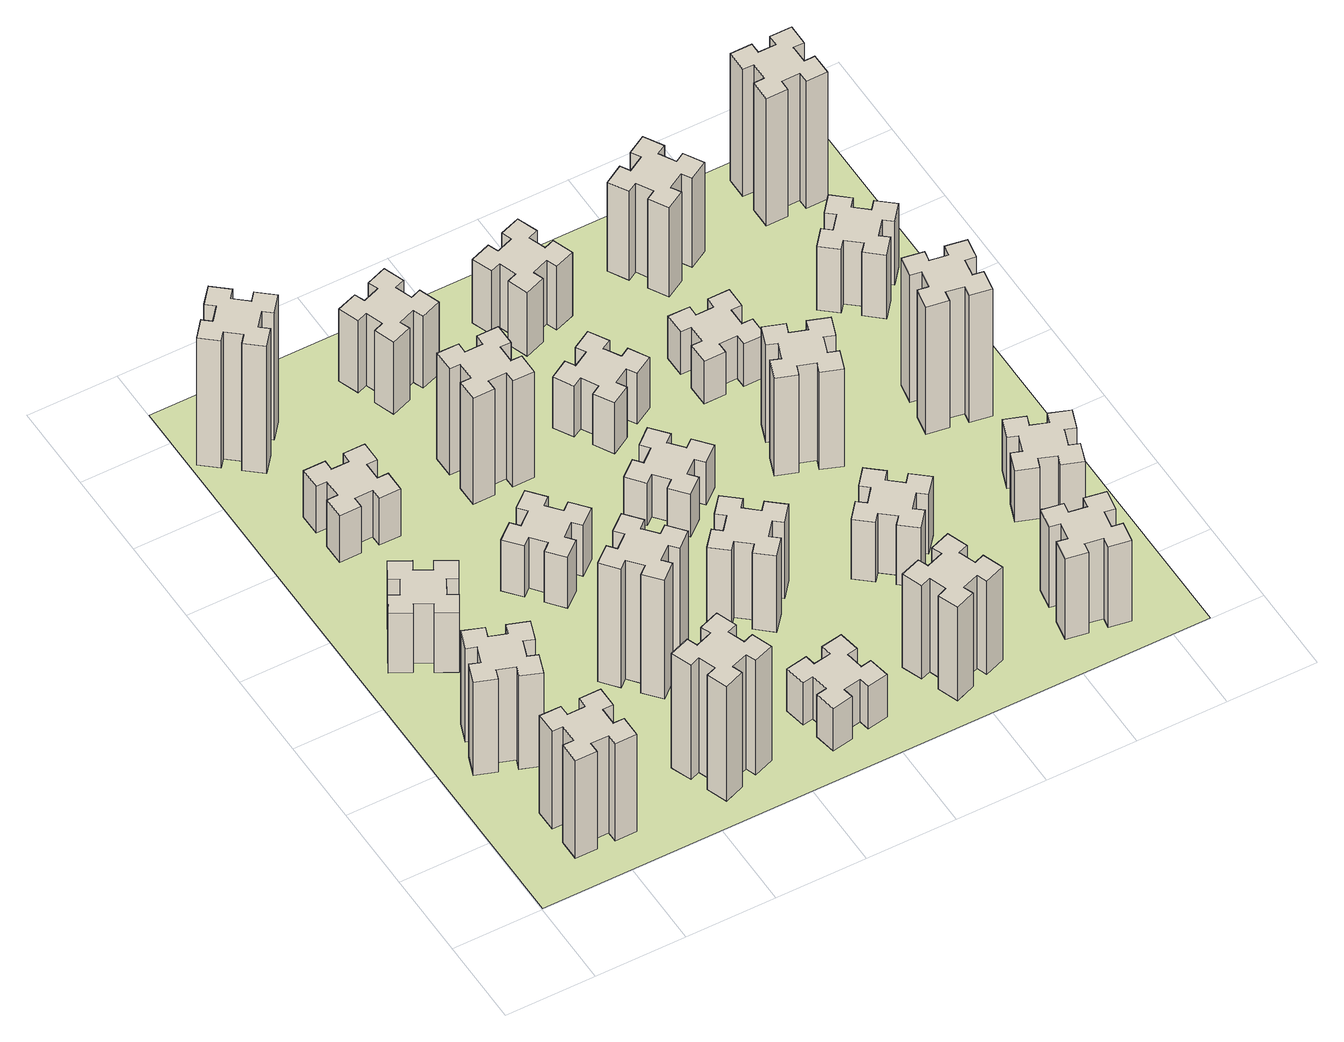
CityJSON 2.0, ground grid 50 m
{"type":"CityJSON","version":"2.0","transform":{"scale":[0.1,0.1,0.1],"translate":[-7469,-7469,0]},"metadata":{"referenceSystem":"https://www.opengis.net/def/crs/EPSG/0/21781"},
"CityObjects":{
"building1":{"type":"Building","attributes":{"class":"1000","function":"1000","usage":"1000","yearOfConstruction":2016,"roofType":"1000","measuredHeight":69,"storeysAboveGround":30,"storeysBelowGround":0},"geometry":[{"type":"Solid","lod":"1","boundaries":[[[[0,1,2,3,4,5,6,7,8,9,10,11,12,13,14,15,16,17,18,19]],[[17,16,20,21]],[[16,15,22,20]],[[15,14,23,22]],[[14,13,24,23]],[[13,12,25,24]],[[12,11,26,25]],[[11,10,27,26]],[[10,9,28,27]],[[9,8,29,28]],[[8,7,30,29]],[[7,6,31,30]],[[6,5,32,31]],[[5,4,33,32]],[[4,3,34,33]],[[3,2,35,34]],[[2,1,36,35]],[[1,0,37,36]],[[0,19,38,37]],[[19,18,39,38]],[[18,17,21,39]],[[24,25,26,27,28,29,30,31,32,33,34,35,36,37,38,39,21,20,22,23]]]]}]},
"building2":{"type":"Building","attributes":{"class":"1000","function":"1000","usage":"1000","yearOfConstruction":2016,"roofType":"1000","measuredHeight":66,"storeysAboveGround":30,"storeysBelowGround":0},"geometry":[{"type":"Solid","lod":"1","boundaries":[[[[40,41,42,43,44,45,46,47,48,49,50,51,52,53,54,55,56,57,58,59]],[[57,56,60,61]],[[56,55,62,60]],[[55,54,63,62]],[[54,53,64,63]],[[53,52,65,64]],[[52,51,66,65]],[[51,50,67,66]],[[50,49,68,67]],[[49,48,69,68]],[[48,47,70,69]],[[47,46,71,70]],[[46,45,72,71]],[[45,44,73,72]],[[44,43,74,73]],[[43,42,75,74]],[[42,41,76,75]],[[41,40,77,76]],[[40,59,78,77]],[[59,58,79,78]],[[58,57,61,79]],[[64,65,66,67,68,69,70,71,72,73,74,75,76,77,78,79,61,60,62,63]]]]}]},
"building3":{"type":"Building","attributes":{"class":"1000","function":"1000","usage":"1000","yearOfConstruction":2016,"roofType":"1000","measuredHeight":42,"storeysAboveGround":30,"storeysBelowGround":0},"geometry":[{"type":"Solid","lod":"1","boundaries":[[[[80,81,82,83,84,85,86,87,88,89,90,91,92,93,94,95,96,97,98,99]],[[97,96,100,101]],[[96,95,102,100]],[[95,94,103,102]],[[94,93,104,103]],[[93,92,105,104]],[[92,91,106,105]],[[91,90,107,106]],[[90,89,108,107]],[[89,88,109,108]],[[88,87,110,109]],[[87,86,111,110]],[[86,85,112,111]],[[85,84,113,112]],[[84,83,114,113]],[[83,82,115,114]],[[82,81,116,115]],[[81,80,117,116]],[[80,99,118,117]],[[99,98,119,118]],[[98,97,101,119]],[[104,105,106,107,108,109,110,111,112,113,114,115,116,117,118,119,101,100,102,103]]]]}]},
"building4":{"type":"Building","attributes":{"class":"1000","function":"1000","usage":"1000","yearOfConstruction":2016,"roofType":"1000","measuredHeight":33,"storeysAboveGround":30,"storeysBelowGround":0},"geometry":[{"type":"Solid","lod":"1","boundaries":[[[[120,121,122,123,124,125,126,127,128,129,130,131,132,133,134,135,136,137,138,139]],[[137,136,140,141]],[[136,135,142,140]],[[135,134,143,142]],[[134,133,144,143]],[[133,132,145,144]],[[132,131,146,145]],[[131,130,147,146]],[[130,129,148,147]],[[129,128,149,148]],[[128,127,150,149]],[[127,126,151,150]],[[126,125,152,151]],[[125,124,153,152]],[[124,123,154,153]],[[123,122,155,154]],[[122,121,156,155]],[[121,120,157,156]],[[120,139,158,157]],[[139,138,159,158]],[[138,137,141,159]],[[144,145,146,147,148,149,150,151,152,153,154,155,156,157,158,159,141,140,142,143]]]]}]},
"building5":{"type":"Building","attributes":{"class":"1000","function":"1000","usage":"1000","yearOfConstruction":2016,"roofType":"1000","measuredHeight":90,"storeysAboveGround":30,"storeysBelowGround":0},"geometry":[{"type":"Solid","lod":"1","boundaries":[[[[160,161,162,163,164,165,166,167,168,169,170,171,172,173,174,175,176,177,178,179]],[[177,176,180,181]],[[176,175,182,180]],[[175,174,183,182]],[[174,173,184,183]],[[173,172,185,184]],[[172,171,186,185]],[[171,170,187,186]],[[170,169,188,187]],[[169,168,189,188]],[[168,167,190,189]],[[167,166,191,190]],[[166,165,192,191]],[[165,164,193,192]],[[164,163,194,193]],[[163,162,195,194]],[[162,161,196,195]],[[161,160,197,196]],[[160,179,198,197]],[[179,178,199,198]],[[178,177,181,199]],[[184,185,186,187,188,189,190,191,192,193,194,195,196,197,198,199,181,180,182,183]]]]}]},
"building6":{"type":"Building","attributes":{"class":"1000","function":"1000","usage":"1000","yearOfConstruction":2016,"roofType":"1000","measuredHeight":81,"storeysAboveGround":30,"storeysBelowGround":0},"geometry":[{"type":"Solid","lod":"1","boundaries":[[[[200,201,202,203,204,205,206,207,208,209,210,211,212,213,214,215,216,217,218,219]],[[217,216,220,221]],[[216,215,222,220]],[[215,214,223,222]],[[214,213,224,223]],[[213,212,225,224]],[[212,211,226,225]],[[211,210,227,226]],[[210,209,228,227]],[[209,208,229,228]],[[208,207,230,229]],[[207,206,231,230]],[[206,205,232,231]],[[205,204,233,232]],[[204,203,234,233]],[[203,202,235,234]],[[202,201,236,235]],[[201,200,237,236]],[[200,219,238,237]],[[219,218,239,238]],[[218,217,221,239]],[[224,225,226,227,228,229,230,231,232,233,234,235,236,237,238,239,221,220,222,223]]]]}]},
"building7":{"type":"Building","attributes":{"class":"1000","function":"1000","usage":"1000","yearOfConstruction":2016,"roofType":"1000","measuredHeight":84,"storeysAboveGround":30,"storeysBelowGround":0},"geometry":[{"type":"Solid","lod":"1","boundaries":[[[[240,241,242,243,244,245,246,247,248,249,250,251,252,253,254,255,256,257,258,259]],[[257,256,260,261]],[[256,255,262,260]],[[255,254,263,262]],[[254,253,264,263]],[[253,252,265,264]],[[252,251,266,265]],[[251,250,267,266]],[[250,249,268,267]],[[249,248,269,268]],[[248,247,270,269]],[[247,246,271,270]],[[246,245,272,271]],[[245,244,273,272]],[[244,243,274,273]],[[243,242,275,274]],[[242,241,276,275]],[[241,240,277,276]],[[240,259,278,277]],[[259,258,279,278]],[[258,257,261,279]],[[264,265,266,267,268,269,270,271,272,273,274,275,276,277,278,279,261,260,262,263]]]]}]},
"building8":{"type":"Building","attributes":{"class":"1000","function":"1000","usage":"1000","yearOfConstruction":2016,"roofType":"1000","measuredHeight":36,"storeysAboveGround":30,"storeysBelowGround":0},"geometry":[{"type":"Solid","lod":"1","boundaries":[[[[280,281,282,283,284,285,286,287,288,289,290,291,292,293,294,295,296,297,298,299]],[[297,296,300,301]],[[296,295,302,300]],[[295,294,303,302]],[[294,293,304,303]],[[293,292,305,304]],[[292,291,306,305]],[[291,290,307,306]],[[290,289,308,307]],[[289,288,309,308]],[[288,287,310,309]],[[287,286,311,310]],[[286,285,312,311]],[[285,284,313,312]],[[284,283,314,313]],[[283,282,315,314]],[[282,281,316,315]],[[281,280,317,316]],[[280,299,318,317]],[[299,298,319,318]],[[298,297,301,319]],[[304,305,306,307,308,309,310,311,312,313,314,315,316,317,318,319,301,300,302,303]]]]}]},
"building9":{"type":"Building","attributes":{"class":"1000","function":"1000","usage":"1000","yearOfConstruction":2016,"roofType":"1000","measuredHeight":30,"storeysAboveGround":30,"storeysBelowGround":0},"geometry":[{"type":"Solid","lod":"1","boundaries":[[[[320,321,322,323,324,325,326,327,328,329,330,331,332,333,334,335,336,337,338,339]],[[337,336,340,341]],[[336,335,342,340]],[[335,334,343,342]],[[334,333,344,343]],[[333,332,345,344]],[[332,331,346,345]],[[331,330,347,346]],[[330,329,348,347]],[[329,328,349,348]],[[328,327,350,349]],[[327,326,351,350]],[[326,325,352,351]],[[325,324,353,352]],[[324,323,354,353]],[[323,322,355,354]],[[322,321,356,355]],[[321,320,357,356]],[[320,339,358,357]],[[339,338,359,358]],[[338,337,341,359]],[[344,345,346,347,348,349,350,351,352,353,354,355,356,357,358,359,341,340,342,343]]]]}]},
"building10":{"type":"Building","attributes":{"class":"1000","function":"1000","usage":"1000","yearOfConstruction":2016,"roofType":"1000","measuredHeight":75,"storeysAboveGround":30,"storeysBelowGround":0},"geometry":[{"type":"Solid","lod":"1","boundaries":[[[[360,361,362,363,364,365,366,367,368,369,370,371,372,373,374,375,376,377,378,379]],[[377,376,380,381]],[[376,375,382,380]],[[375,374,383,382]],[[374,373,384,383]],[[373,372,385,384]],[[372,371,386,385]],[[371,370,387,386]],[[370,369,388,387]],[[369,368,389,388]],[[368,367,390,389]],[[367,366,391,390]],[[366,365,392,391]],[[365,364,393,392]],[[364,363,394,393]],[[363,362,395,394]],[[362,361,396,395]],[[361,360,397,396]],[[360,379,398,397]],[[379,378,399,398]],[[378,377,381,399]],[[384,385,386,387,388,389,390,391,392,393,394,395,396,397,398,399,381,380,382,383]]]]}]},
"building11":{"type":"Building","attributes":{"class":"1000","function":"1000","usage":"1000","yearOfConstruction":2016,"roofType":"1000","measuredHeight":51,"storeysAboveGround":30,"storeysBelowGround":0},"geometry":[{"type":"Solid","lod":"1","boundaries":[[[[400,401,402,403,404,405,406,407,408,409,410,411,412,413,414,415,416,417,418,419]],[[417,416,420,421]],[[416,415,422,420]],[[415,414,423,422]],[[414,413,424,423]],[[413,412,425,424]],[[412,411,426,425]],[[411,410,427,426]],[[410,409,428,427]],[[409,408,429,428]],[[408,407,430,429]],[[407,406,431,430]],[[406,405,432,431]],[[405,404,433,432]],[[404,403,434,433]],[[403,402,435,434]],[[402,401,436,435]],[[401,400,437,436]],[[400,419,438,437]],[[419,418,439,438]],[[418,417,421,439]],[[424,425,426,427,428,429,430,431,432,433,434,435,436,437,438,439,421,420,422,423]]]]}]},
"building12":{"type":"Building","attributes":{"class":"1000","function":"1000","usage":"1000","yearOfConstruction":2016,"roofType":"1000","measuredHeight":54,"storeysAboveGround":30,"storeysBelowGround":0},"geometry":[{"type":"Solid","lod":"1","boundaries":[[[[440,441,442,443,444,445,446,447,448,449,450,451,452,453,454,455,456,457,458,459]],[[457,456,460,461]],[[456,455,462,460]],[[455,454,463,462]],[[454,453,464,463]],[[453,452,465,464]],[[452,451,466,465]],[[451,450,467,466]],[[450,449,468,467]],[[449,448,469,468]],[[448,447,470,469]],[[447,446,471,470]],[[446,445,472,471]],[[445,444,473,472]],[[444,443,474,473]],[[443,442,475,474]],[[442,441,476,475]],[[441,440,477,476]],[[440,459,478,477]],[[459,458,479,478]],[[458,457,461,479]],[[464,465,466,467,468,469,470,471,472,473,474,475,476,477,478,479,461,460,462,463]]]]}]},
"building13":{"type":"Building","attributes":{"class":"1000","function":"1000","usage":"1000","yearOfConstruction":2016,"roofType":"1000","measuredHeight":30,"storeysAboveGround":30,"storeysBelowGround":0},"geometry":[{"type":"Solid","lod":"1","boundaries":[[[[480,481,482,483,484,485,486,487,488,489,490,491,492,493,494,495,496,497,498,499]],[[497,496,500,501]],[[496,495,502,500]],[[495,494,503,502]],[[494,493,504,503]],[[493,492,505,504]],[[492,491,506,505]],[[491,490,507,506]],[[490,489,508,507]],[[489,488,509,508]],[[488,487,510,509]],[[487,486,511,510]],[[486,485,512,511]],[[485,484,513,512]],[[484,483,514,513]],[[483,482,515,514]],[[482,481,516,515]],[[481,480,517,516]],[[480,499,518,517]],[[499,498,519,518]],[[498,497,501,519]],[[504,505,506,507,508,509,510,511,512,513,514,515,516,517,518,519,501,500,502,503]]]]}]},
"building14":{"type":"Building","attributes":{"class":"1000","function":"1000","usage":"1000","yearOfConstruction":2016,"roofType":"1000","measuredHeight":66,"storeysAboveGround":30,"storeysBelowGround":0},"geometry":[{"type":"Solid","lod":"1","boundaries":[[[[520,521,522,523,524,525,526,527,528,529,530,531,532,533,534,535,536,537,538,539]],[[537,536,540,541]],[[536,535,542,540]],[[535,534,543,542]],[[534,533,544,543]],[[533,532,545,544]],[[532,531,546,545]],[[531,530,547,546]],[[530,529,548,547]],[[529,528,549,548]],[[528,527,550,549]],[[527,526,551,550]],[[526,525,552,551]],[[525,524,553,552]],[[524,523,554,553]],[[523,522,555,554]],[[522,521,556,555]],[[521,520,557,556]],[[520,539,558,557]],[[539,538,559,558]],[[538,537,541,559]],[[544,545,546,547,548,549,550,551,552,553,554,555,556,557,558,559,541,540,542,543]]]]}]},
"building15":{"type":"Building","attributes":{"class":"1000","function":"1000","usage":"1000","yearOfConstruction":2016,"roofType":"1000","measuredHeight":36,"storeysAboveGround":30,"storeysBelowGround":0},"geometry":[{"type":"Solid","lod":"1","boundaries":[[[[560,561,562,563,564,565,566,567,568,569,570,571,572,573,574,575,576,577,578,579]],[[577,576,580,581]],[[576,575,582,580]],[[575,574,583,582]],[[574,573,584,583]],[[573,572,585,584]],[[572,571,586,585]],[[571,570,587,586]],[[570,569,588,587]],[[569,568,589,588]],[[568,567,590,589]],[[567,566,591,590]],[[566,565,592,591]],[[565,564,593,592]],[[564,563,594,593]],[[563,562,595,594]],[[562,561,596,595]],[[561,560,597,596]],[[560,579,598,597]],[[579,578,599,598]],[[578,577,581,599]],[[584,585,586,587,588,589,590,591,592,593,594,595,596,597,598,599,581,580,582,583]]]]}]},
"building16":{"type":"Building","attributes":{"class":"1000","function":"1000","usage":"1000","yearOfConstruction":2016,"roofType":"1000","measuredHeight":45,"storeysAboveGround":30,"storeysBelowGround":0},"geometry":[{"type":"Solid","lod":"1","boundaries":[[[[600,601,602,603,604,605,606,607,608,609,610,611,612,613,614,615,616,617,618,619]],[[617,616,620,621]],[[616,615,622,620]],[[615,614,623,622]],[[614,613,624,623]],[[613,612,625,624]],[[612,611,626,625]],[[611,610,627,626]],[[610,609,628,627]],[[609,608,629,628]],[[608,607,630,629]],[[607,606,631,630]],[[606,605,632,631]],[[605,604,633,632]],[[604,603,634,633]],[[603,602,635,634]],[[602,601,636,635]],[[601,600,637,636]],[[600,619,638,637]],[[619,618,639,638]],[[618,617,621,639]],[[624,625,626,627,628,629,630,631,632,633,634,635,636,637,638,639,621,620,622,623]]]]}]},
"building17":{"type":"Building","attributes":{"class":"1000","function":"1000","usage":"1000","yearOfConstruction":2016,"roofType":"1000","measuredHeight":42,"storeysAboveGround":30,"storeysBelowGround":0},"geometry":[{"type":"Solid","lod":"1","boundaries":[[[[640,641,642,643,644,645,646,647,648,649,650,651,652,653,654,655,656,657,658,659]],[[657,656,660,661]],[[656,655,662,660]],[[655,654,663,662]],[[654,653,664,663]],[[653,652,665,664]],[[652,651,666,665]],[[651,650,667,666]],[[650,649,668,667]],[[649,648,669,668]],[[648,647,670,669]],[[647,646,671,670]],[[646,645,672,671]],[[645,644,673,672]],[[644,643,674,673]],[[643,642,675,674]],[[642,641,676,675]],[[641,640,677,676]],[[640,659,678,677]],[[659,658,679,678]],[[658,657,661,679]],[[664,665,666,667,668,669,670,671,672,673,674,675,676,677,678,679,661,660,662,663]]]]}]},
"building18":{"type":"Building","attributes":{"class":"1000","function":"1000","usage":"1000","yearOfConstruction":2016,"roofType":"1000","measuredHeight":69,"storeysAboveGround":30,"storeysBelowGround":0},"geometry":[{"type":"Solid","lod":"1","boundaries":[[[[680,681,682,683,684,685,686,687,688,689,690,691,692,693,694,695,696,697,698,699]],[[697,696,700,701]],[[696,695,702,700]],[[695,694,703,702]],[[694,693,704,703]],[[693,692,705,704]],[[692,691,706,705]],[[691,690,707,706]],[[690,689,708,707]],[[689,688,709,708]],[[688,687,710,709]],[[687,686,711,710]],[[686,685,712,711]],[[685,684,713,712]],[[684,683,714,713]],[[683,682,715,714]],[[682,681,716,715]],[[681,680,717,716]],[[680,699,718,717]],[[699,698,719,718]],[[698,697,701,719]],[[704,705,706,707,708,709,710,711,712,713,714,715,716,717,718,719,701,700,702,703]]]]}]},
"building19":{"type":"Building","attributes":{"class":"1000","function":"1000","usage":"1000","yearOfConstruction":2016,"roofType":"1000","measuredHeight":30,"storeysAboveGround":30,"storeysBelowGround":0},"geometry":[{"type":"Solid","lod":"1","boundaries":[[[[720,721,722,723,724,725,726,727,728,729,730,731,732,733,734,735,736,737,738,739]],[[737,736,740,741]],[[736,735,742,740]],[[735,734,743,742]],[[734,733,744,743]],[[733,732,745,744]],[[732,731,746,745]],[[731,730,747,746]],[[730,729,748,747]],[[729,728,749,748]],[[728,727,750,749]],[[727,726,751,750]],[[726,725,752,751]],[[725,724,753,752]],[[724,723,754,753]],[[723,722,755,754]],[[722,721,756,755]],[[721,720,757,756]],[[720,739,758,757]],[[739,738,759,758]],[[738,737,741,759]],[[744,745,746,747,748,749,750,751,752,753,754,755,756,757,758,759,741,740,742,743]]]]}]},
"building20":{"type":"Building","attributes":{"class":"1000","function":"1000","usage":"1000","yearOfConstruction":2016,"roofType":"1000","measuredHeight":57,"storeysAboveGround":30,"storeysBelowGround":0},"geometry":[{"type":"Solid","lod":"1","boundaries":[[[[760,761,762,763,764,765,766,767,768,769,770,771,772,773,774,775,776,777,778,779]],[[777,776,780,781]],[[776,775,782,780]],[[775,774,783,782]],[[774,773,784,783]],[[773,772,785,784]],[[772,771,786,785]],[[771,770,787,786]],[[770,769,788,787]],[[769,768,789,788]],[[768,767,790,789]],[[767,766,791,790]],[[766,765,792,791]],[[765,764,793,792]],[[764,763,794,793]],[[763,762,795,794]],[[762,761,796,795]],[[761,760,797,796]],[[760,779,798,797]],[[779,778,799,798]],[[778,777,781,799]],[[784,785,786,787,788,789,790,791,792,793,794,795,796,797,798,799,781,780,782,783]]]]}]},
"building21":{"type":"Building","attributes":{"class":"1000","function":"1000","usage":"1000","yearOfConstruction":2016,"roofType":"1000","measuredHeight":63,"storeysAboveGround":30,"storeysBelowGround":0},"geometry":[{"type":"Solid","lod":"1","boundaries":[[[[800,801,802,803,804,805,806,807,808,809,810,811,812,813,814,815,816,817,818,819]],[[817,816,820,821]],[[816,815,822,820]],[[815,814,823,822]],[[814,813,824,823]],[[813,812,825,824]],[[812,811,826,825]],[[811,810,827,826]],[[810,809,828,827]],[[809,808,829,828]],[[808,807,830,829]],[[807,806,831,830]],[[806,805,832,831]],[[805,804,833,832]],[[804,803,834,833]],[[803,802,835,834]],[[802,801,836,835]],[[801,800,837,836]],[[800,819,838,837]],[[819,818,839,838]],[[818,817,821,839]],[[824,825,826,827,828,829,830,831,832,833,834,835,836,837,838,839,821,820,822,823]]]]}]},
"building22":{"type":"Building","attributes":{"class":"1000","function":"1000","usage":"1000","yearOfConstruction":2016,"roofType":"1000","measuredHeight":36,"storeysAboveGround":30,"storeysBelowGround":0},"geometry":[{"type":"Solid","lod":"1","boundaries":[[[[840,841,842,843,844,845,846,847,848,849,850,851,852,853,854,855,856,857,858,859]],[[857,856,860,861]],[[856,855,862,860]],[[855,854,863,862]],[[854,853,864,863]],[[853,852,865,864]],[[852,851,866,865]],[[851,850,867,866]],[[850,849,868,867]],[[849,848,869,868]],[[848,847,870,869]],[[847,846,871,870]],[[846,845,872,871]],[[845,844,873,872]],[[844,843,874,873]],[[843,842,875,874]],[[842,841,876,875]],[[841,840,877,876]],[[840,859,878,877]],[[859,858,879,878]],[[858,857,861,879]],[[864,865,866,867,868,869,870,871,872,873,874,875,876,877,878,879,861,860,862,863]]]]}]},
"building23":{"type":"Building","attributes":{"class":"1000","function":"1000","usage":"1000","yearOfConstruction":2016,"roofType":"1000","measuredHeight":90,"storeysAboveGround":30,"storeysBelowGround":0},"geometry":[{"type":"Solid","lod":"1","boundaries":[[[[880,881,882,883,884,885,886,887,888,889,890,891,892,893,894,895,896,897,898,899]],[[897,896,900,901]],[[896,895,902,900]],[[895,894,903,902]],[[894,893,904,903]],[[893,892,905,904]],[[892,891,906,905]],[[891,890,907,906]],[[890,889,908,907]],[[889,888,909,908]],[[888,887,910,909]],[[887,886,911,910]],[[886,885,912,911]],[[885,884,913,912]],[[884,883,914,913]],[[883,882,915,914]],[[882,881,916,915]],[[881,880,917,916]],[[880,899,918,917]],[[899,898,919,918]],[[898,897,901,919]],[[904,905,906,907,908,909,910,911,912,913,914,915,916,917,918,919,901,900,902,903]]]]}]},
"building24":{"type":"Building","attributes":{"class":"1000","function":"1000","usage":"1000","yearOfConstruction":2016,"roofType":"1000","measuredHeight":45,"storeysAboveGround":30,"storeysBelowGround":0},"geometry":[{"type":"Solid","lod":"1","boundaries":[[[[920,921,922,923,924,925,926,927,928,929,930,931,932,933,934,935,936,937,938,939]],[[937,936,940,941]],[[936,935,942,940]],[[935,934,943,942]],[[934,933,944,943]],[[933,932,945,944]],[[932,931,946,945]],[[931,930,947,946]],[[930,929,948,947]],[[929,928,949,948]],[[928,927,950,949]],[[927,926,951,950]],[[926,925,952,951]],[[925,924,953,952]],[[924,923,954,953]],[[923,922,955,954]],[[922,921,956,955]],[[921,920,957,956]],[[920,939,958,957]],[[939,938,959,958]],[[938,937,941,959]],[[944,945,946,947,948,949,950,951,952,953,954,955,956,957,958,959,941,940,942,943]]]]}]},
"building25":{"type":"Building","attributes":{"class":"1000","function":"1000","usage":"1000","yearOfConstruction":2016,"roofType":"1000","measuredHeight":90,"storeysAboveGround":30,"storeysBelowGround":0},"geometry":[{"type":"Solid","lod":"1","boundaries":[[[[960,961,962,963,964,965,966,967,968,969,970,971,972,973,974,975,976,977,978,979]],[[977,976,980,981]],[[976,975,982,980]],[[975,974,983,982]],[[974,973,984,983]],[[973,972,985,984]],[[972,971,986,985]],[[971,970,987,986]],[[970,969,988,987]],[[969,968,989,988]],[[968,967,990,989]],[[967,966,991,990]],[[966,965,992,991]],[[965,964,993,992]],[[964,963,994,993]],[[963,962,995,994]],[[962,961,996,995]],[[961,960,997,996]],[[960,979,998,997]],[[979,978,999,998]],[[978,977,981,999]],[[984,985,986,987,988,989,990,991,992,993,994,995,996,997,998,999,981,980,982,983]]]]}]},
"landuse1":{"type":"LandUse","attributes":{"name":"plot1","function":"1010"},"geometry":[{"type":"MultiSurface","lod":"1","boundaries":[[[1000,1001,1002,1003]]]}]}
},
"vertices":[
[425,265,0],[525,265,0],[525,205,0],[645,205,0],[645,325,0],[585,325,0],[585,425,0],[645,425,0],[645,545,0],[525,545,0],[525,485,0],[425,485,0],[425,545,0],[305,545,0],[305,425,0],[365,425,0],[365,325,0],[305,325,0],[305,205,0],[425,205,0],[365,325,690],[305,325,690],[365,425,690],[305,425,690],[305,545,690],[425,545,690],[425,485,690],[525,485,690],[525,545,690],[645,545,690],[645,425,690],[585,425,690],[585,325,690],[645,325,690],[645,205,690],[525,205,690],[525,265,690],[425,265,690],[425,205,690],[305,205,690],
[289,1100,0],[255,1006,0],[199,1027,0],[157,914,0],[270,873,0],[291,929,0],[385,895,0],[364,839,0],[477,797,0],[518,910,0],[462,931,0],[496,1025,0],[552,1004,0],[593,1117,0],[480,1158,0],[460,1102,0],[366,1136,0],[387,1192,0],[274,1233,0],[233,1120,0],[366,1136,660],[387,1192,660],[460,1102,660],[480,1158,660],[593,1117,660],[552,1004,660],[496,1025,660],[462,931,660],[518,910,660],[477,797,660],[364,839,660],[385,895,660],[291,929,660],[270,873,660],[157,914,660],[199,1027,660],[255,1006,660],[289,1100,660],[233,1120,660],[274,1233,660],
[474,1826,0],[387,1876,0],[417,1928,0],[313,1988,0],[253,1884,0],[305,1854,0],[255,1767,0],[203,1797,0],[143,1693,0],[247,1633,0],[277,1685,0],[364,1635,0],[334,1583,0],[438,1523,0],[498,1627,0],[446,1657,0],[496,1744,0],[548,1714,0],[608,1818,0],[504,1878,0],[496,1744,420],[548,1714,420],[446,1657,420],[498,1627,420],[438,1523,420],[334,1583,420],[364,1635,420],[277,1685,420],[247,1633,420],[143,1693,420],[203,1797,420],[255,1767,420],[305,1854,420],[253,1884,420],[313,1988,420],[417,1928,420],[387,1876,420],[474,1826,420],[504,1878,420],[608,1818,420],
[425,2485,0],[525,2485,0],[525,2425,0],[645,2425,0],[645,2545,0],[585,2545,0],[585,2645,0],[645,2645,0],[645,2765,0],[525,2765,0],[525,2705,0],[425,2705,0],[425,2765,0],[305,2765,0],[305,2645,0],[365,2645,0],[365,2545,0],[305,2545,0],[305,2425,0],[425,2425,0],[365,2545,330],[305,2545,330],[365,2645,330],[305,2645,330],[305,2765,330],[425,2765,330],[425,2705,330],[525,2705,330],[525,2765,330],[645,2765,330],[645,2645,330],[585,2645,330],[585,2545,330],[645,2545,330],[645,2425,330],[525,2425,330],[525,2485,330],[425,2485,330],[425,2425,330],[305,2425,330],
[384,3387,0],[308,3452,0],[346,3498,0],[254,3575,0],[177,3483,0],[223,3444,0],[159,3368,0],[113,3406,0],[36,3314,0],[128,3237,0],[166,3283,0],[243,3219,0],[204,3173,0],[296,3096,0],[373,3188,0],[327,3226,0],[392,3303,0],[438,3264,0],[515,3356,0],[423,3433,0],[392,3303,900],[438,3264,900],[327,3226,900],[373,3188,900],[296,3096,900],[204,3173,900],[243,3219,900],[166,3283,900],[128,3237,900],[36,3314,900],[113,3406,900],[159,3368,900],[223,3444,900],[177,3483,900],[254,3575,900],[346,3498,900],[308,3452,900],[384,3387,900],[423,3433,900],[515,3356,900],
[1206,255,0],[1300,289,0],[1320,233,0],[1433,274,0],[1392,387,0],[1336,366,0],[1302,460,0],[1358,480,0],[1317,593,0],[1204,552,0],[1225,496,0],[1131,462,0],[1110,518,0],[997,477,0],[1039,364,0],[1095,385,0],[1129,291,0],[1073,270,0],[1114,157,0],[1227,199,0],[1129,291,810],[1073,270,810],[1095,385,810],[1039,364,810],[997,477,810],[1110,518,810],[1131,462,810],[1225,496,810],[1204,552,810],[1317,593,810],[1358,480,810],[1302,460,810],[1336,366,810],[1392,387,810],[1433,274,810],[1320,233,810],[1300,289,810],[1206,255,810],[1227,199,810],[1114,157,810],
[1248,999,0],[1324,1063,0],[1363,1017,0],[1455,1094,0],[1378,1186,0],[1332,1148,0],[1267,1224,0],[1313,1263,0],[1236,1355,0],[1144,1278,0],[1183,1232,0],[1106,1167,0],[1068,1213,0],[976,1136,0],[1053,1044,0],[1099,1083,0],[1163,1006,0],[1117,968,0],[1194,876,0],[1286,953,0],[1163,1006,840],[1117,968,840],[1099,1083,840],[1053,1044,840],[976,1136,840],[1068,1213,840],[1106,1167,840],[1183,1232,840],[1144,1278,840],[1236,1355,840],[1313,1263,840],[1267,1224,840],[1332,1148,840],[1378,1186,840],[1455,1094,840],[1363,1017,840],[1324,1063,840],[1248,999,840],[1286,953,840],[1194,876,840],
[1083,1972,0],[1006,1907,0],[968,1953,0],[876,1876,0],[953,1784,0],[999,1823,0],[1063,1746,0],[1017,1708,0],[1094,1616,0],[1186,1693,0],[1148,1739,0],[1224,1803,0],[1263,1757,0],[1355,1834,0],[1278,1926,0],[1232,1888,0],[1167,1964,0],[1213,2003,0],[1136,2095,0],[1044,2018,0],[1167,1964,360],[1213,2003,360],[1232,1888,360],[1278,1926,360],[1355,1834,360],[1263,1757,360],[1224,1803,360],[1148,1739,360],[1186,1693,360],[1094,1616,360],[1017,1708,360],[1063,1746,360],[999,1823,360],[953,1784,360],[876,1876,360],[968,1953,360],[1006,1907,360],[1083,1972,360],[1044,2018,360],[1136,2095,360],
[1825,258,0],[1924,276,0],[1934,217,0],[2052,237,0],[2031,356,0],[1972,345,0],[1955,444,0],[2014,454,0],[1993,572,0],[1875,551,0],[1885,492,0],[1787,475,0],[1777,534,0],[1658,513,0],[1679,395,0],[1738,405,0],[1756,307,0],[1697,297,0],[1717,178,0],[1836,199,0],[1756,307,300],[1697,297,300],[1738,405,300],[1679,395,300],[1658,513,300],[1777,534,300],[1787,475,300],[1885,492,300],[1875,551,300],[1993,572,300],[2014,454,300],[1955,444,300],[1972,345,300],[2031,356,300],[2052,237,300],[1934,217,300],[1924,276,300],[1825,258,300],[1836,199,300],[1717,178,300],
[1325,2545,0],[1325,2645,0],[1385,2645,0],[1385,2765,0],[1265,2765,0],[1265,2705,0],[1165,2705,0],[1165,2765,0],[1045,2765,0],[1045,2645,0],[1105,2645,0],[1105,2545,0],[1045,2545,0],[1045,2425,0],[1165,2425,0],[1165,2485,0],[1265,2485,0],[1265,2425,0],[1385,2425,0],[1385,2545,0],[1265,2485,750],[1265,2425,750],[1165,2485,750],[1165,2425,750],[1045,2425,750],[1045,2545,750],[1105,2545,750],[1105,2645,750],[1045,2645,750],[1045,2765,750],[1165,2765,750],[1165,2705,750],[1265,2705,750],[1265,2765,750],[1385,2765,750],[1385,2645,750],[1325,2645,750],[1325,2545,750],[1385,2545,750],[1385,2425,750],
[1125,3456,0],[1031,3422,0],[1010,3478,0],[897,3437,0],[939,3324,0],[995,3345,0],[1029,3251,0],[973,3230,0],[1014,3117,0],[1127,3159,0],[1106,3215,0],[1200,3249,0],[1220,3193,0],[1333,3234,0],[1292,3347,0],[1236,3326,0],[1202,3420,0],[1258,3440,0],[1217,3553,0],[1104,3512,0],[1202,3420,510],[1258,3440,510],[1236,3326,510],[1292,3347,510],[1333,3234,510],[1220,3193,510],[1200,3249,510],[1106,3215,510],[1127,3159,510],[1014,3117,510],[973,3230,510],[1029,3251,510],[995,3345,510],[939,3324,510],[897,3437,510],[1010,3478,510],[1031,3422,510],[1125,3456,510],[1104,3512,510],[1217,3553,510],
[1746,1163,0],[1823,1099,0],[1784,1053,0],[1876,976,0],[1953,1068,0],[1907,1106,0],[1972,1183,0],[2018,1144,0],[2095,1236,0],[2003,1313,0],[1964,1267,0],[1888,1332,0],[1926,1378,0],[1834,1455,0],[1757,1363,0],[1803,1324,0],[1739,1248,0],[1693,1286,0],[1616,1194,0],[1708,1117,0],[1739,1248,540],[1693,1286,540],[1803,1324,540],[1757,1363,540],[1834,1455,540],[1926,1378,540],[1888,1332,540],[1964,1267,540],[2003,1313,540],[2095,1236,540],[2018,1144,540],[1972,1183,540],[1907,1106,540],[1953,1068,540],[1876,976,540],[1784,1053,540],[1823,1099,540],[1746,1163,540],[1708,1117,540],[1616,1194,540],
[1972,1988,0],[1907,2064,0],[1953,2103,0],[1876,2195,0],[1784,2118,0],[1823,2072,0],[1746,2007,0],[1708,2053,0],[1616,1976,0],[1693,1884,0],[1739,1923,0],[1803,1846,0],[1757,1808,0],[1834,1716,0],[1926,1793,0],[1888,1839,0],[1964,1903,0],[2003,1857,0],[2095,1934,0],[2018,2026,0],[1964,1903,300],[2003,1857,300],[1888,1839,300],[1926,1793,300],[1834,1716,300],[1757,1808,300],[1803,1846,300],[1739,1923,300],[1693,1884,300],[1616,1976,300],[1708,2053,300],[1746,2007,300],[1823,2072,300],[1784,2118,300],[1876,2195,300],[1953,2103,300],[1907,2064,300],[1972,1988,300],[2018,2026,300],[2095,1934,300],
[2375,385,0],[2409,291,0],[2353,270,0],[2394,157,0],[2507,199,0],[2486,255,0],[2580,289,0],[2600,233,0],[2713,274,0],[2672,387,0],[2616,366,0],[2582,460,0],[2638,480,0],[2597,593,0],[2484,552,0],[2505,496,0],[2411,462,0],[2390,518,0],[2277,477,0],[2319,364,0],[2411,462,660],[2390,518,660],[2505,496,660],[2484,552,660],[2597,593,660],[2638,480,660],[2582,460,660],[2616,366,660],[2672,387,660],[2713,274,660],[2600,233,660],[2580,289,660],[2486,255,660],[2507,199,660],[2394,157,660],[2353,270,660],[2409,291,660],[2375,385,660],[2319,364,660],[2277,477,660],
[1976,2607,0],[1926,2694,0],[1978,2724,0],[1918,2828,0],[1814,2768,0],[1844,2716,0],[1757,2666,0],[1727,2718,0],[1623,2658,0],[1683,2554,0],[1735,2584,0],[1785,2497,0],[1733,2467,0],[1793,2363,0],[1897,2423,0],[1867,2475,0],[1954,2525,0],[1984,2473,0],[2088,2533,0],[2028,2637,0],[1954,2525,360],[1984,2473,360],[1867,2475,360],[1897,2423,360],[1793,2363,360],[1733,2467,360],[1785,2497,360],[1735,2584,360],[1683,2554,360],[1623,2658,360],[1727,2718,360],[1757,2666,360],[1844,2716,360],[1814,2768,360],[1918,2828,360],[1978,2724,360],[1926,2694,360],[1976,2607,360],[2028,2637,360],[2088,2533,360],
[1865,3456,0],[1771,3422,0],[1750,3478,0],[1637,3437,0],[1679,3324,0],[1735,3345,0],[1769,3251,0],[1713,3230,0],[1754,3117,0],[1867,3159,0],[1846,3215,0],[1940,3249,0],[1960,3193,0],[2073,3234,0],[2032,3347,0],[1976,3326,0],[1942,3420,0],[1998,3440,0],[1957,3553,0],[1844,3512,0],[1942,3420,450],[1998,3440,450],[1976,3326,450],[2032,3347,450],[2073,3234,450],[1960,3193,450],[1940,3249,450],[1846,3215,450],[1867,3159,450],[1754,3117,450],[1713,3230,450],[1769,3251,450],[1735,3345,450],[1679,3324,450],[1637,3437,450],[1750,3478,450],[1771,3422,450],[1865,3456,450],[1844,3512,450],[1957,3553,450],
[2647,1006,0],[2712,1083,0],[2758,1044,0],[2835,1136,0],[2743,1213,0],[2704,1167,0],[2628,1232,0],[2666,1278,0],[2574,1355,0],[2497,1263,0],[2543,1224,0],[2479,1148,0],[2433,1186,0],[2356,1094,0],[2448,1017,0],[2486,1063,0],[2563,999,0],[2524,953,0],[2616,876,0],[2693,968,0],[2563,999,420],[2524,953,420],[2486,1063,420],[2448,1017,420],[2356,1094,420],[2433,1186,420],[2479,1148,420],[2543,1224,420],[2497,1263,420],[2574,1355,420],[2666,1278,420],[2628,1232,420],[2704,1167,420],[2743,1213,420],[2835,1136,420],[2758,1044,420],[2712,1083,420],[2647,1006,420],[2693,968,420],[2616,876,420],
[2682,1871,0],[2716,1965,0],[2772,1944,0],[2813,2057,0],[2700,2098,0],[2680,2042,0],[2586,2076,0],[2607,2132,0],[2494,2173,0],[2453,2060,0],[2509,2040,0],[2475,1946,0],[2419,1967,0],[2377,1854,0],[2490,1813,0],[2511,1869,0],[2605,1835,0],[2584,1779,0],[2697,1737,0],[2738,1850,0],[2605,1835,690],[2584,1779,690],[2511,1869,690],[2490,1813,690],[2377,1854,690],[2419,1967,690],[2475,1946,690],[2509,2040,690],[2453,2060,690],[2494,2173,690],[2607,2132,690],[2586,2076,690],[2680,2042,690],[2700,2098,690],[2813,2057,690],[2772,1944,690],[2716,1965,690],[2682,1871,690],[2738,1850,690],[2697,1737,690],
[2605,2545,0],[2605,2645,0],[2665,2645,0],[2665,2765,0],[2545,2765,0],[2545,2705,0],[2445,2705,0],[2445,2765,0],[2325,2765,0],[2325,2645,0],[2385,2645,0],[2385,2545,0],[2325,2545,0],[2325,2425,0],[2445,2425,0],[2445,2485,0],[2545,2485,0],[2545,2425,0],[2665,2425,0],[2665,2545,0],[2545,2485,300],[2545,2425,300],[2445,2485,300],[2445,2425,300],[2325,2425,300],[2325,2545,300],[2385,2545,300],[2385,2645,300],[2325,2645,300],[2325,2765,300],[2445,2765,300],[2445,2705,300],[2545,2705,300],[2545,2765,300],[2665,2765,300],[2665,2645,300],[2605,2645,300],[2605,2545,300],[2665,2545,300],[2665,2425,300],
[3335,307,0],[3352,405,0],[3411,395,0],[3432,513,0],[3314,534,0],[3304,475,0],[3205,492,0],[3216,551,0],[3097,572,0],[3077,454,0],[3136,444,0],[3118,345,0],[3059,356,0],[3038,237,0],[3157,217,0],[3167,276,0],[3265,258,0],[3255,199,0],[3373,178,0],[3394,297,0],[3265,258,570],[3255,199,570],[3167,276,570],[3157,217,570],[3038,237,570],[3059,356,570],[3118,345,570],[3136,444,570],[3077,454,570],[3097,572,570],[3216,551,570],[3205,492,570],[3304,475,570],[3314,534,570],[3432,513,570],[3411,395,570],[3352,405,570],[3335,307,570],[3394,297,570],[3373,178,570],
[2716,3347,0],[2666,3434,0],[2718,3464,0],[2658,3568,0],[2554,3508,0],[2584,3456,0],[2497,3406,0],[2467,3458,0],[2363,3398,0],[2423,3294,0],[2475,3324,0],[2525,3237,0],[2473,3207,0],[2533,3103,0],[2637,3163,0],[2607,3215,0],[2694,3265,0],[2724,3213,0],[2828,3273,0],[2768,3377,0],[2694,3265,630],[2724,3213,630],[2607,3215,630],[2637,3163,630],[2533,3103,630],[2473,3207,630],[2525,3237,630],[2475,3324,630],[2423,3294,630],[2363,3398,630],[2467,3458,630],[2497,3406,630],[2584,3456,630],[2554,3508,630],[2658,3568,630],[2718,3464,630],[2666,3434,630],[2716,3347,630],[2768,3377,630],[2828,3273,630],
[3351,1029,0],[3445,995,0],[3424,939,0],[3537,897,0],[3578,1010,0],[3522,1031,0],[3556,1125,0],[3612,1104,0],[3653,1217,0],[3540,1258,0],[3520,1202,0],[3426,1236,0],[3447,1292,0],[3334,1333,0],[3293,1220,0],[3349,1200,0],[3315,1106,0],[3259,1127,0],[3217,1014,0],[3330,973,0],[3315,1106,360],[3259,1127,360],[3349,1200,360],[3293,1220,360],[3334,1333,360],[3447,1292,360],[3426,1236,360],[3520,1202,360],[3540,1258,360],[3653,1217,360],[3612,1104,360],[3556,1125,360],[3522,1031,360],[3578,1010,360],[3537,897,360],[3424,939,360],[3445,995,360],[3351,1029,360],[3330,973,360],[3217,1014,360],
[3435,1787,0],[3452,1885,0],[3511,1875,0],[3532,1993,0],[3414,2014,0],[3404,1955,0],[3305,1972,0],[3316,2031,0],[3197,2052,0],[3177,1934,0],[3236,1924,0],[3218,1825,0],[3159,1836,0],[3138,1717,0],[3257,1697,0],[3267,1756,0],[3365,1738,0],[3355,1679,0],[3473,1658,0],[3494,1777,0],[3365,1738,900],[3355,1679,900],[3267,1756,900],[3257,1697,900],[3138,1717,900],[3159,1836,900],[3218,1825,900],[3236,1924,900],[3177,1934,900],[3197,2052,900],[3316,2031,900],[3305,1972,900],[3404,1955,900],[3414,2014,900],[3532,1993,900],[3511,1875,900],[3452,1885,900],[3435,1787,900],[3494,1777,900],[3473,1658,900],
[3444,2747,0],[3368,2812,0],[3406,2858,0],[3314,2935,0],[3237,2843,0],[3283,2804,0],[3219,2728,0],[3173,2766,0],[3096,2674,0],[3188,2597,0],[3226,2643,0],[3303,2579,0],[3264,2533,0],[3356,2456,0],[3433,2548,0],[3387,2586,0],[3452,2663,0],[3498,2624,0],[3575,2716,0],[3483,2793,0],[3452,2663,450],[3498,2624,450],[3387,2586,450],[3433,2548,450],[3356,2456,450],[3264,2533,450],[3303,2579,450],[3226,2643,450],[3188,2597,450],[3096,2674,450],[3173,2766,450],[3219,2728,450],[3283,2804,450],[3237,2843,450],[3314,2935,450],[3406,2858,450],[3368,2812,450],[3444,2747,450],[3483,2793,450],[3575,2716,450],
[3285,3325,0],[3385,3325,0],[3385,3265,0],[3505,3265,0],[3505,3385,0],[3445,3385,0],[3445,3485,0],[3505,3485,0],[3505,3605,0],[3385,3605,0],[3385,3545,0],[3285,3545,0],[3285,3605,0],[3165,3605,0],[3165,3485,0],[3225,3485,0],[3225,3385,0],[3165,3385,0],[3165,3265,0],[3285,3265,0],[3225,3385,900],[3165,3385,900],[3225,3485,900],[3165,3485,900],[3165,3605,900],[3285,3605,900],[3285,3545,900],[3385,3545,900],[3385,3605,900],[3505,3605,900],[3505,3485,900],[3445,3485,900],[3445,3385,900],[3505,3385,900],[3505,3265,900],[3385,3265,900],[3385,3325,900],[3285,3325,900],[3285,3265,900],[3165,3265,900],
[5,3705,0],[3705,3705,0],[3705,5,0],[5,5,0]
]}
